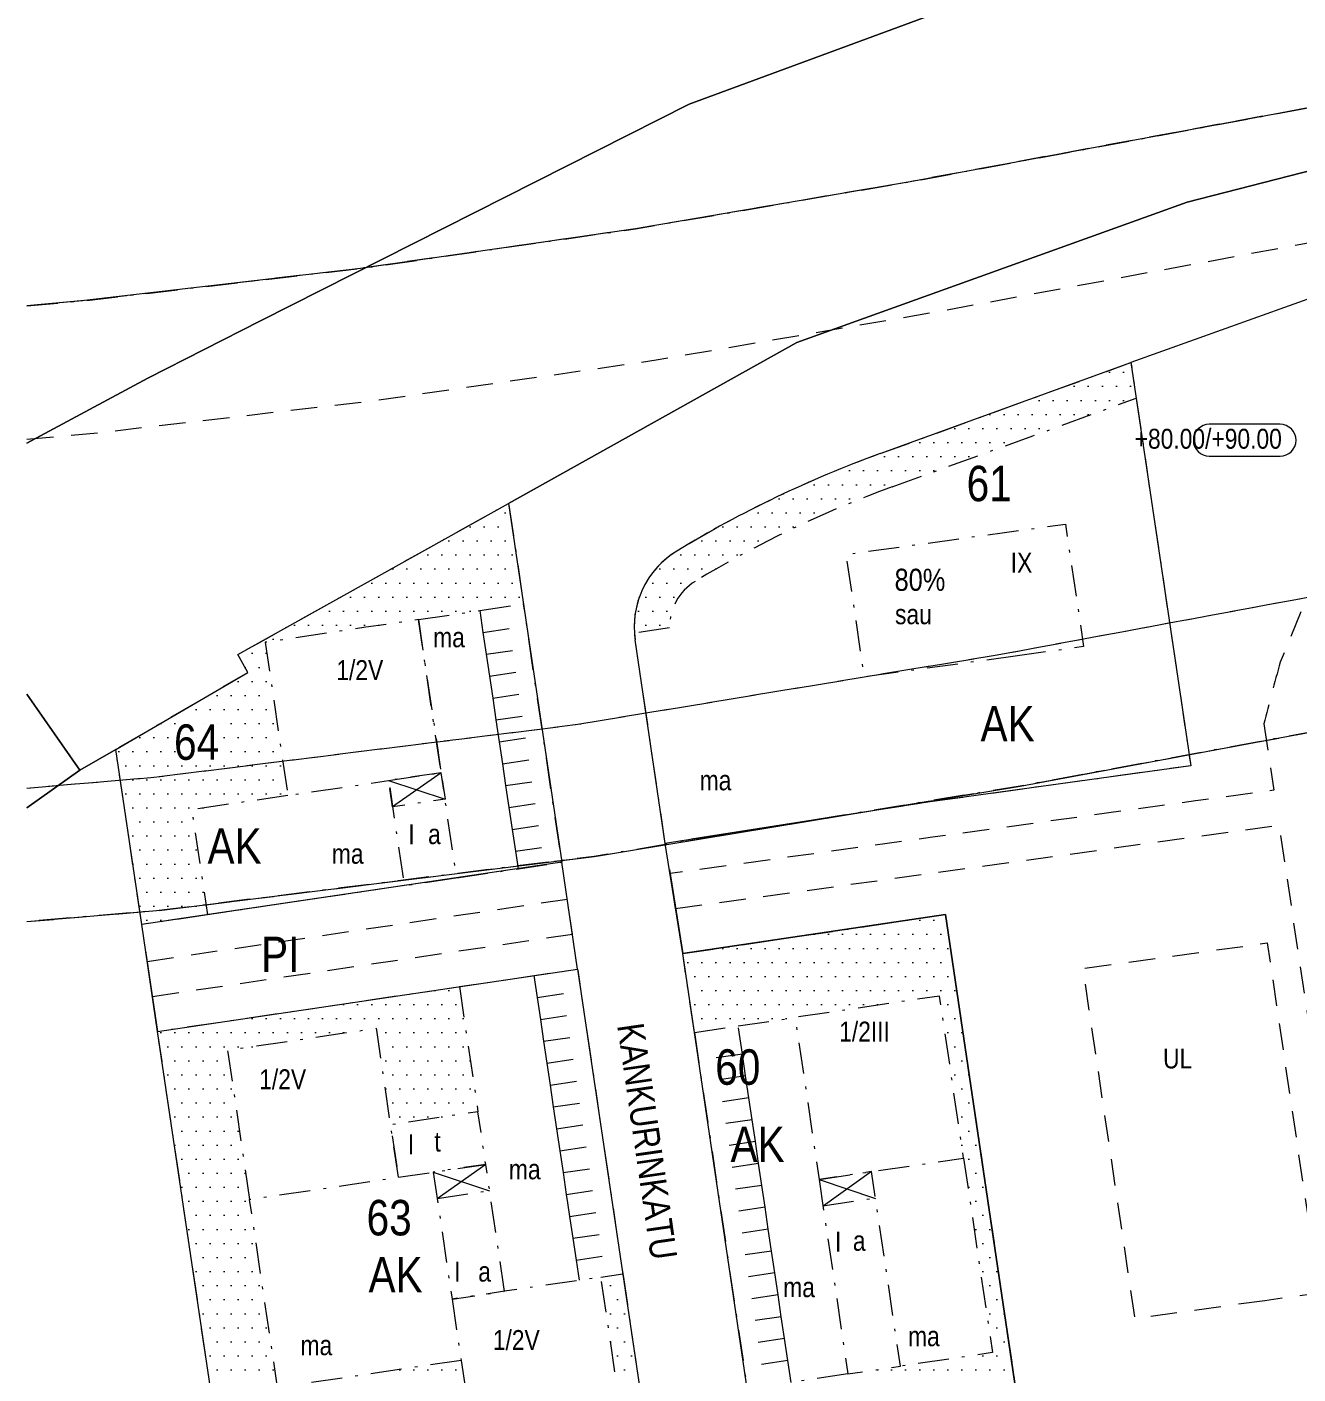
# Model space of a CAD drawing. Header units: metres. Extents: x 24485995 to 24488038, y 6819999 to 6822001.
# Drawn here: x 24486000 to 24486143.6, y 6821320.3 to 6821472.5 of the extents above; entities that cross this region are included whole.
import ezdxf

# ---------------------------------------------------------------- set-up
doc = ezdxf.new("R2010")
doc.units = ezdxf.units.M
for name, pattern in [('k10020', [0]), ('k10040', [10.3, 3.5, -1.5, 0.3, -1.5, 3.5]), ('k10050', [8, 3, -2, 3]), ('k10li0', [0]), ('k10rt0', [0]), ('k10vi1', [0])]:
    doc.linetypes.add(name, pattern=pattern)
for name, color, linetype, lineweight in [('AK_AsemakaavaTeksti_Kadun_puistonnimi', 7, 'Continuous', 0), ('AK_AsemakaavaTeksti_Korttelinumero', 7, 'Continuous', 0), ('AK_AsemakaavaViiva_Kaupunginosan_raja', 7, 'Continuous', 0), ('AK_Kaavamerkinta_Kayttotarkoitusalue', 7, 'Continuous', 0), ('AK_KayttotarkoitusSymboliViiva_Liikennealueen_kuvio', 12, 'Continuous', 0), ('AK_KayttotarkoitusSymboliViiva_Rautatiealueen_kuvio', 14, 'Continuous', 0), ('AK_KayttotarkoitusSymboliViiva_Virkistysalueen_kuvio_murtoviiva', 7, 'Continuous', 0), ('AK_KayttotarkoitusViiva', 7, 'Continuous', 0), ('AK_MaanalainenkSymboli', 132, 'Continuous', 0), ('AK_MaanalainenkTeksti_Korkeusmerkinta', 132, 'Continuous', 0), ('AK_MaanalainenkViiva_Alueenosan_raja', 132, 'Continuous', 0), ('AK_MaanalainenkViiva_Liikennealueen_kuvio', 132, 'Continuous', 0), ('AK_MaanalainenkViiva_Ohj_Alueenosan_raja', 132, 'Continuous', 0), ('AK_MuuAsemakaavaTeksti_Alueenosan_kayttotarkoitus', 7, 'Continuous', 0), ('AK_MuuAsemakaavaViiva_alueenosan_raja', 7, 'Continuous', 0), ('AK_MuuAsemakaavaViiva_Ohj_alueenosan_raja', 7, 'Continuous', 0), ('AK_Poistettava_merkintä', 7, 'Continuous', 0), ('AK_RakennusalaTeksti_Kerrosala_tai_luku', 7, 'Continuous', 0), ('AK_RakennusalaTeksti_Rakennusoikeus', 7, 'Continuous', 0), ('AK_RakentaminenTeksti_Korkeusmerkinta_ja_soikio', 7, 'Continuous', 0), ('AK_RakentaminenViiva_Kulkuaukko', 7, 'Continuous', 0), ('AK_YmparistoAlue_Istutettava_alue', 7, 'Continuous', 0)]:
    doc.layers.add(name, color=color, linetype=linetype, lineweight=lineweight)
doc.styles.add('ArialNarrow', font='ARIALN.TTF')

# ---------------------------------------------------------------- blocks, each defined once
blk = doc.blocks.new('AKP43')
at = {"layer": 'AK_RakentaminenTeksti_Korkeusmerkinta_ja_soikio', "color": 7, "linetype": 'Continuous', "lineweight": 13}
for p, q in [((4, 1.8), (-4, 1.8)), ((-4, -1.8), (4, -1.8))]:
    blk.add_line(p, q, dxfattribs=at)
for centre, start, end in [((-4, 0), 90, 270), ((4, 0), 270, 90)]:
    blk.add_arc(centre, 1.8, start, end, dxfattribs=at)

msp = doc.modelspace()

# ---------------------------------------------------------------- hatches: boundary and pattern name
at = {"layer": 'AK_YmparistoAlue_Istutettava_alue', "linetype": 'Continuous', "lineweight": 0}
h = msp.add_hatch(dxfattribs=at)
h.set_pattern_fill('DOTS', style=0)
h.paths.add_polyline_path([(24486071.78, 6821412.08), (24486071.53, 6821411.84), (24486071.29, 6821411.59), (24486071.06, 6821411.34), (24486070.84, 6821411.07), (24486070.63, 6821410.8), (24486070.43, 6821410.53), (24486070.23, 6821410.24), (24486070.05, 6821409.95), (24486069.88, 6821409.66), (24486069.72, 6821409.35), (24486069.56, 6821409.05), (24486069.42, 6821408.73), (24486069.29, 6821408.41), (24486069.17, 6821408.09), (24486069.06, 6821407.77), (24486068.97, 6821407.44), (24486068.88, 6821407.1), (24486068.8, 6821406.77), (24486068.75, 6821406.43), (24486068.69, 6821406.09), (24486068.65, 6821405.75), (24486068.62, 6821405.41), (24486068.61, 6821405.07), (24486068.61, 6821404.72), (24486068.61, 6821404.38), (24486068.63, 6821404.04), (24486072.61, 6821404.66), (24486072.61, 6821404.87), (24486072.61, 6821405.08), (24486072.62, 6821405.29), (24486072.65, 6821405.49), (24486072.67, 6821405.7), (24486072.71, 6821405.91), (24486072.75, 6821406.11), (24486072.8, 6821406.31), (24486072.86, 6821406.51), (24486072.93, 6821406.71), (24486072.99, 6821406.91), (24486073.08, 6821407.1), (24486073.16, 6821407.29), (24486073.25, 6821407.48), (24486073.35, 6821407.67), (24486073.45, 6821407.85), (24486073.56, 6821408.03), (24486073.68, 6821408.2), (24486073.8, 6821408.37), (24486073.93, 6821408.53), (24486074.07, 6821408.69), (24486074.2, 6821408.85), (24486074.35, 6821409), (24486074.5, 6821409.15), (24486074.65, 6821409.29), (24486074.81, 6821409.42), (24486074.97, 6821409.55), (24486075.15, 6821409.67), (24486075.31, 6821409.79), (24486075.49, 6821409.9), (24486079.05, 6821411.98), (24486082.68, 6821413.94), (24486086.37, 6821415.79), (24486090.11, 6821417.51), (24486093.91, 6821419.11), (24486097.76, 6821420.58), (24486113.63, 6821426.35), (24486125.32, 6821430.6), (24486124.72, 6821434.64), (24486096.4, 6821424.34), (24486092.42, 6821422.82), (24486088.5, 6821421.17), (24486084.63, 6821419.4), (24486080.83, 6821417.5), (24486077.09, 6821415.48), (24486073.41, 6821413.32), (24486073.13, 6821413.14), (24486072.85, 6821412.94), (24486072.57, 6821412.74), (24486072.29, 6821412.53), (24486072.04, 6821412.31)], flags=0)
h = msp.add_hatch(dxfattribs=at)
h.set_pattern_fill('DOTS', style=0)
h.paths.add_polyline_path([(24486026.91, 6821403.02), (24486038.29, 6821404.7), (24486044.23, 6821405.58), (24486051.15, 6821406.61), (24486056.1, 6821407.34), (24486054.41, 6821418.72), (24486026.09, 6821402.89), (24486023.84, 6821401.64), (24486024.97, 6821399.61), (24486010.04, 6821390.92), (24486011.21, 6821383), (24486012.97, 6821371.14), (24486020.4, 6821372.24), (24486018.63, 6821384.1), (24486029.48, 6821385.71)], flags=0)
h = msp.add_hatch(dxfattribs=at)
h.set_pattern_fill('DOTS', style=0)
h.paths.add_polyline_path([(24486075.4, 6821358.95), (24486080.34, 6821359.68), (24486086.78, 6821360.63), (24486103.1, 6821363.05), (24486105.81, 6821344.75), (24486109.07, 6821322.77), (24486098.68, 6821321.23), (24486092.74, 6821320.35), (24486086.32, 6821319.4), (24486081.38, 6821318.67), (24486082.84, 6821308.78), (24486112.52, 6821313.18), (24486103.76, 6821372.24), (24486074.08, 6821367.85)], flags=0)
h = msp.add_hatch(dxfattribs=at)
h.set_pattern_fill('DOTS', style=0)
h.paths.add_polyline_path([(24486028.32, 6821318.81), (24486025.16, 6821340.08), (24486022.7, 6821356.69), (24486022.66, 6821356.89), (24486039.48, 6821359.38), (24486039.51, 6821359.19), (24486041.09, 6821348.51), (24486050.95, 6821349.97), (24486048.86, 6821364.11), (24486039, 6821362.65), (24486022.19, 6821360.15), (24486014.76, 6821359.05), (24486023.52, 6821299.99), (24486030.94, 6821301.09), (24486047.76, 6821303.58), (24486051.68, 6821304.16), (24486057.62, 6821305.04), (24486066.02, 6821306.28), (24486070.97, 6821307.02), (24486069.87, 6821314.43), (24486069.85, 6821314.55), (24486067.38, 6821331.25), (24486067.31, 6821331.66), (24486064.84, 6821331.3), (24486064.9, 6821330.88), (24486067.38, 6821314.19), (24486056.5, 6821312.58), (24486050.56, 6821311.7), (24486049.05, 6821321.88), (24486045.13, 6821321.3)], flags=0)

# ---------------------------------------------------------------- linework, layer by layer
at = {"layer": 'AK_AsemakaavaViiva_Kaupunginosan_raja', "linetype": 'k10020', "lineweight": 9, "flags": 128}
for points in [[(24486131.08, 6821452.76), (24486158.37, 6821459.76)], [(24486086.96, 6821436.88), (24486131.08, 6821452.76)], [(24486054.41, 6821418.71), (24486086.96, 6821436.88)], [(24486010.04, 6821390.92), (24486024.96, 6821399.62), (24486023.84, 6821401.64), (24486054.41, 6821418.71)], [(24486005.99, 6821388.56), (24486010.04, 6821390.92)], [(24486005.99, 6821388.56), (24486000, 6821384.31)]]:
    msp.add_lwpolyline(points, dxfattribs=at)
at = {"layer": 'AK_KayttotarkoitusSymboliViiva_Liikennealueen_kuvio', "linetype": 'k10li0', "lineweight": 9, "flags": 128}
msp.add_lwpolyline([(24486000, 6821425.5), (24486013.64, 6821432.86), (24486026.39, 6821439.34), (24486074.8, 6821463.81), (24486103.42, 6821474.35), (24486128.43, 6821478.08), (24486159.76, 6821481.54), (24486293.95, 6821504), (24486396.09, 6821520.99), (24486417.06, 6821526.92), (24486466.3, 6821543.03), (24486502.1, 6821560.78), (24486532.29, 6821578.99), (24486551.96, 6821590.85), (24486571.95, 6821608.72), (24486590.31, 6821626.51), (24486678.93, 6821714.91), (24486684.25, 6821720.11), (24486713.72, 6821745.61), (24486745.65, 6821767.96), (24486779.7, 6821786.92), (24486821.8, 6821807.61), (24486825.39, 6821809.37), (24486857.27, 6821830.05), (24486858.13, 6821835.47), (24486858.85, 6821840.03), (24486883.27, 6821853.63), (24486891.37, 6821858.14), (24486898.91, 6821862.34), (24486947.55, 6821888.24), (24486973.61, 6821901.12)], dxfattribs=at)
at = {"layer": 'AK_KayttotarkoitusSymboliViiva_Rautatiealueen_kuvio', "linetype": 'k10rt0', "lineweight": 9, "flags": 128}
for points in [[(24486973.7, 6821845.74), (24486938.55, 6821836.78), (24486920.72, 6821834.18), (24486912.18, 6821832.97), (24486900.85, 6821828.2), (24486884.76, 6821825.02), (24486869.56, 6821822.01), (24486849.09, 6821817.34), (24486825.39, 6821809.37), (24486821.8, 6821807.61), (24486779.7, 6821786.92), (24486745.65, 6821767.96), (24486713.72, 6821745.61), (24486684.25, 6821720.11), (24486678.93, 6821714.91), (24486590.31, 6821626.51), (24486571.95, 6821608.72), (24486551.96, 6821590.85), (24486532.29, 6821578.99), (24486502.1, 6821560.78), (24486466.3, 6821543.03), (24486417.06, 6821526.92), (24486396.09, 6821520.99), (24486293.95, 6821504), (24486159.76, 6821481.54), (24486128.43, 6821478.08), (24486103.42, 6821474.35), (24486074.8, 6821463.81), (24486026.39, 6821439.34), (24486013.64, 6821432.86), (24486000, 6821425.5)], [(24486005.99, 6821388.56), (24486010.04, 6821390.92), (24486024.96, 6821399.62), (24486023.84, 6821401.64), (24486054.41, 6821418.71), (24486086.96, 6821436.88), (24486131.08, 6821452.76), (24486158.37, 6821459.76), (24486200.61, 6821468.84), (24486278.07, 6821477.12), (24486359.02, 6821493.4), (24486401.29, 6821501.9), (24486425.53, 6821508.19), (24486468.82, 6821521.22), (24486475.52, 6821523.24), (24486515.4, 6821541.25), (24486514.25, 6821545.71), (24486520.1, 6821549.51), (24486546.33, 6821566.38), (24486550.86, 6821569.3), (24486566.1, 6821579.11), (24486567.98, 6821580.74), (24486585.54, 6821595.99), (24486602.26, 6821610.52), (24486654.72, 6821664.05), (24486688.28, 6821696.48), (24486716.53, 6821720.86), (24486757.01, 6821751.97), (24486766.05, 6821756.98), (24486821.8, 6821783.23), (24486839.63, 6821791.63), (24486894.17, 6821804.32), (24486913.05, 6821808.71), (24486973.74, 6821820.32)], [(24486000, 6821384.31), (24486005.99, 6821388.56), (24486000, 6821397.14)], [(24486000, 6821397.14), (24486005.99, 6821388.56)]]:
    msp.add_lwpolyline(points, dxfattribs=at)
at = {"layer": 'AK_KayttotarkoitusSymboliViiva_Virkistysalueen_kuvio_murtoviiva', "linetype": 'k10vi1', "lineweight": 9, "flags": 128}
for points in [[(24486072.59, 6821377.33), (24486074.08, 6821367.85), (24486103.76, 6821372.25), (24486112.51, 6821313.17), (24486082.84, 6821308.77), (24486084.6, 6821296.94), (24486143.94, 6821305.76), (24486152.42, 6821248.77), (24486182.08, 6821253.01), (24486173.59, 6821309.76), (24486217.98, 6821316.4), (24486216.17, 6821328.2), (24486171.78, 6821321.56), (24486162.97, 6821380.39), (24486207.36, 6821387.03), (24486205.59, 6821398.84), (24486161.21, 6821392.2), (24486153.32, 6821444.88), (24486124.72, 6821434.63), (24486131.48, 6821389.06), (24486101.76, 6821384.95), (24486075.09, 6821380.76)], [(24486013.41, 6821368.16), (24486014.76, 6821359.06), (24486062.21, 6821366.09), (24486060.42, 6821378.16), (24486015.94, 6821371.57)]]:
    msp.add_lwpolyline(points, dxfattribs=at)
at = {"layer": 'AK_KayttotarkoitusViiva', "linetype": 'Continuous', "lineweight": 20, "flags": 128}
for points in [[(24486000, 6821425.5), (24486013.64, 6821432.86), (24486026.39, 6821439.34), (24486074.8, 6821463.81), (24486103.42, 6821474.35), (24486128.43, 6821478.08), (24486159.76, 6821481.54), (24486293.95, 6821504), (24486396.09, 6821520.99), (24486417.06, 6821526.92), (24486466.3, 6821543.03), (24486502.1, 6821560.78), (24486532.29, 6821578.99), (24486551.96, 6821590.85), (24486571.95, 6821608.72), (24486590.31, 6821626.51), (24486678.93, 6821714.91)], [(24486468.82, 6821521.22), (24486425.53, 6821508.19), (24486401.29, 6821501.9), (24486359.02, 6821493.4), (24486278.07, 6821477.12), (24486200.61, 6821468.84), (24486158.37, 6821459.76), (24486131.08, 6821452.76), (24486086.96, 6821436.88), (24486054.41, 6821418.71)], [(24486153.32, 6821444.88), (24486124.72, 6821434.63)], [(24486124.72, 6821434.63), (24486131.48, 6821389.06), (24486101.76, 6821384.95), (24486072.12, 6821380.29)], [(24486096.4, 6821424.34), (24486124.72, 6821434.63)], [(24486010.04, 6821390.92), (24486024.96, 6821399.62), (24486023.84, 6821401.64), (24486054.41, 6821418.71)], [(24486054.41, 6821418.71), (24486060.42, 6821378.16)], [(24486072.12, 6821380.29), (24486068.71, 6821403.31)], [(24486005.99, 6821388.56), (24486000, 6821397.14)], [(24486010.04, 6821390.92), (24486005.99, 6821388.56)], [(24486012.97, 6821371.13), (24486010.04, 6821390.92)], [(24486000, 6821384.31), (24486005.99, 6821388.56)], [(24486074.08, 6821367.85), (24486072.12, 6821380.29)], [(24486060.42, 6821378.16), (24486012.97, 6821371.13)], [(24486062.21, 6821366.09), (24486060.42, 6821378.16)], [(24486014.76, 6821359.06), (24486012.97, 6821371.13)], [(24486082.84, 6821308.77), (24486112.51, 6821313.17), (24486103.76, 6821372.25), (24486074.08, 6821367.85)], [(24486082.84, 6821308.77), (24486074.08, 6821367.85)], [(24486014.76, 6821359.06), (24486062.21, 6821366.09)], [(24486062.21, 6821366.09), (24486070.97, 6821307.01)], [(24486023.52, 6821299.98), (24486014.76, 6821359.06)]]:
    msp.add_lwpolyline(points, dxfattribs=at)
at = {"layer": 'AK_KayttotarkoitusViiva', "linetype": 'Continuous', "lineweight": 20}
for centre, radius, start, end in [((24486140.79, 6821302.21), 129.95, 109.9781, 121.2297), ((24486078.6, 6821404.77), 10, 121.2324, 188.4269)]:
    msp.add_arc(centre, radius, start, end, dxfattribs=at)
at = {"layer": 'AK_MaanalainenkViiva_Alueenosan_raja', "linetype": 'k10040', "lineweight": 5, "flags": 128}
for points in [[(24487904.87, 6822000), (24487912.66, 6821965.55), (24487865.91, 6821959.02), (24487839.01, 6821960.38), (24487795.63, 6821934.66), (24487733.23, 6821897.55), (24487490.51, 6821748.59), (24487460.38, 6821729.37), (24487429.64, 6821710.44), (24487387.98, 6821686.57), (24487345.7, 6821664.47), (24487302.61, 6821644.03), (24487279.84, 6821634.25), (24487264.67, 6821627.98), (24487270.52, 6821613.25), (24487232.97, 6821598.36), (24487181.75, 6821580.35), (24487129.78, 6821564.57), (24487077.19, 6821551.06), (24487055.55, 6821546.21), (24487022.13, 6821539.73), (24487007.31, 6821528.53), (24486995.34, 6821519.49), (24486983.34, 6821510.49), (24486970.66, 6821502.47), (24486957.2, 6821495.86), (24486943.1, 6821490.75), (24486928.63, 6821486.77), (24486923.49, 6821486), (24486908.85, 6821483.8), (24486903.42, 6821482.99), (24486900.75, 6821482.59), (24486891.59, 6821484.39), (24486877.62, 6821489.86), (24486864.68, 6821497.44), (24486853.08, 6821506.95), (24486732.66, 6821483.59), (24486723.17, 6821482.65), (24486713.64, 6821482.36), (24486704.11, 6821482.74), (24486694.63, 6821483.78), (24486685.24, 6821485.47), (24486671.58, 6821487.44), (24486657.81, 6821486.43), (24486560.8, 6821470.08), (24486112.2, 6821386.78), (24486064.09, 6821378.83), (24486015.55, 6821372.78), (24486000, 6821371.46)], [(24486000, 6821441.04), (24486006.51, 6821441.62), (24486037.68, 6821445.26), (24486068.74, 6821449.73), (24486099.77, 6821455.06), (24486440.31, 6821518.29), (24486475.16, 6821526.46), (24486665.2, 6821561.75), (24486731, 6821589.69), (24486824.72, 6821608.39), (24486847.29, 6821612.89), (24486930.27, 6821629.45), (24486952.76, 6821633.94)]]:
    msp.add_lwpolyline(points, dxfattribs=at)
at = {"layer": 'AK_MaanalainenkViiva_Liikennealueen_kuvio', "linetype": 'k10li0', "lineweight": 5, "flags": 128}
for points in [[(24486000, 6821371.46), (24486015.55, 6821372.78), (24486064.09, 6821378.83), (24486112.2, 6821386.78), (24486560.8, 6821470.08), (24486657.81, 6821486.43), (24486671.58, 6821487.44), (24486685.24, 6821485.47), (24486694.63, 6821483.78), (24486704.11, 6821482.74), (24486713.64, 6821482.36), (24486723.17, 6821482.65), (24486732.66, 6821483.59), (24486853.08, 6821506.95), (24486864.68, 6821497.44), (24486877.62, 6821489.86), (24486891.59, 6821484.39), (24486900.75, 6821482.59), (24486903.42, 6821482.99), (24486908.85, 6821483.8), (24486923.49, 6821486), (24486928.63, 6821486.77), (24486943.1, 6821490.75), (24486957.2, 6821495.86), (24486970.66, 6821502.47), (24486983.34, 6821510.49), (24486995.34, 6821519.49), (24487007.31, 6821528.53), (24487022.13, 6821539.73), (24487055.55, 6821546.21), (24487077.19, 6821551.06), (24487129.78, 6821564.57), (24487181.75, 6821580.35), (24487232.97, 6821598.36), (24487270.52, 6821613.25), (24487264.67, 6821627.98), (24487279.84, 6821634.25), (24487302.61, 6821644.03), (24487345.7, 6821664.47), (24487387.98, 6821686.57), (24487429.64, 6821710.44), (24487460.38, 6821729.37), (24487490.51, 6821748.59), (24487733.23, 6821897.55), (24487795.63, 6821934.66), (24487839.01, 6821960.38), (24487865.91, 6821959.02), (24487912.66, 6821965.55), (24487904.87, 6822000)], [(24486952.76, 6821633.94), (24486930.27, 6821629.45), (24486847.29, 6821612.89), (24486824.72, 6821608.39), (24486731, 6821589.69), (24486665.2, 6821561.75), (24486475.16, 6821526.46), (24486440.31, 6821518.29), (24486099.77, 6821455.06), (24486068.74, 6821449.73), (24486037.68, 6821445.26), (24486006.51, 6821441.62), (24486000, 6821441.04)]]:
    msp.add_lwpolyline(points, dxfattribs=at)
at = {"layer": 'AK_MaanalainenkViiva_Ohj_Alueenosan_raja', "linetype": 'k10050', "lineweight": 5, "flags": 128}
for points in [[(24486000, 6821425.97), (24486008.05, 6821426.7), (24486039.62, 6821430.38), (24486071.08, 6821434.92), (24486102.41, 6821440.3), (24486443.39, 6821503.6), (24486478.24, 6821511.77), (24486674.94, 6821548.3), (24486691.18, 6821553.21), (24486705.96, 6821561.55), (24486712.48, 6821565.79), (24486719.36, 6821569.4), (24486726.55, 6821572.35), (24486733.94, 6821574.98), (24486968.95, 6821621.87), (24486982.25, 6821622.73), (24486995.56, 6821621.94), (24487008.67, 6821619.54), (24487026, 6821617.27), (24487043.38, 6821619), (24487079.62, 6821627.51), (24487115.58, 6821637.16), (24487158.18, 6821646.89), (24487215.02, 6821667.03), (24487270.76, 6821690.06), (24487325.24, 6821715.89), (24487378.34, 6821744.48), (24487399.52, 6821756.86), (24487420.53, 6821769.52), (24487441.77, 6821782.52), (24487577.8, 6821865.99), (24487628.49, 6821898.27), (24487766.31, 6821982.85), (24487783.59, 6821993.41), (24487794.58, 6822000)], [(24487904.87, 6822000), (24487909.36, 6821980.14), (24487865.26, 6821974.07), (24487835.25, 6821975.59), (24487787.97, 6821947.56), (24487725.47, 6821910.38), (24487482.55, 6821761.31), (24487452.41, 6821742.08), (24487421.97, 6821723.34), (24487380.77, 6821699.73), (24487339.01, 6821677.9), (24487296.43, 6821657.7), (24487274.02, 6821648.07), (24487241.89, 6821634.81), (24487209.39, 6821622.46), (24487176.55, 6821611.05), (24487143.41, 6821600.58), (24487112.33, 6821592.06), (24487081.26, 6821583.54), (24487052.48, 6821576.81), (24487018.02, 6821570.34), (24486849.52, 6821538.95), (24486695.51, 6821510.35), (24486558.06, 6821484.83), (24486109.6, 6821401.56), (24486061.93, 6821393.68), (24486013.99, 6821387.7), (24486000, 6821386.51)], [(24486903.42, 6821482.99), (24486908.85, 6821483.8), (24486923.49, 6821486), (24486928.63, 6821486.77), (24486943.1, 6821490.75), (24486957.2, 6821495.86), (24486970.66, 6821502.47), (24486983.34, 6821510.49), (24486995.34, 6821519.49), (24487007.31, 6821528.53), (24487022.13, 6821539.73), (24487055.55, 6821546.21), (24487077.19, 6821551.06), (24487129.78, 6821564.57), (24487181.75, 6821580.35), (24487232.97, 6821598.36), (24487270.52, 6821613.25), (24487264.67, 6821627.98), (24487279.84, 6821634.25), (24487302.61, 6821644.03), (24487345.7, 6821664.47), (24487387.98, 6821686.57), (24487429.64, 6821710.44), (24487460.38, 6821729.37), (24487490.51, 6821748.59), (24487733.23, 6821897.55), (24487795.63, 6821934.66), (24487839.01, 6821960.38), (24487865.91, 6821959.02), (24487912.66, 6821965.55), (24487909.36, 6821980.14), (24487865.26, 6821974.07), (24487835.25, 6821975.59), (24487787.97, 6821947.56), (24487725.47, 6821910.38), (24487482.55, 6821761.31), (24487452.41, 6821742.08), (24487421.97, 6821723.34), (24487380.77, 6821699.73), (24487339.01, 6821677.9), (24487296.43, 6821657.7), (24487274.02, 6821648.07), (24487241.89, 6821634.81), (24487209.39, 6821622.46), (24487176.55, 6821611.05), (24487143.41, 6821600.58), (24487112.33, 6821592.06), (24487081.26, 6821583.54), (24487052.48, 6821576.81), (24487018.02, 6821570.34), (24486849.52, 6821538.95), (24486695.51, 6821510.35), (24486558.06, 6821484.83), (24486109.6, 6821401.56), (24486061.93, 6821393.68), (24486013.99, 6821387.7), (24486000, 6821386.51)], [(24486847.29, 6821612.89), (24486824.72, 6821608.39), (24486731, 6821589.69), (24486665.2, 6821561.75), (24486475.16, 6821526.46), (24486440.31, 6821518.29), (24486099.77, 6821455.06), (24486068.74, 6821449.73), (24486037.68, 6821445.26), (24486006.51, 6821441.62), (24486000, 6821441.04)], [(24486000, 6821425.97), (24486008.05, 6821426.7), (24486039.62, 6821430.38), (24486071.08, 6821434.92), (24486102.41, 6821440.3), (24486443.39, 6821503.6), (24486478.24, 6821511.77), (24486674.94, 6821548.3), (24486691.18, 6821553.21), (24486705.96, 6821561.55), (24486712.48, 6821565.79)], [(24486000, 6821371.46), (24486015.55, 6821372.78), (24486064.09, 6821378.83), (24486112.2, 6821386.78), (24486560.8, 6821470.08), (24486657.81, 6821486.43), (24486671.58, 6821487.44), (24486685.24, 6821485.47), (24486694.63, 6821483.78), (24486704.11, 6821482.74), (24486713.64, 6821482.36), (24486723.17, 6821482.65), (24486732.66, 6821483.59), (24486853.08, 6821506.95), (24486864.68, 6821497.44), (24486877.62, 6821489.86), (24486891.59, 6821484.39), (24486900.75, 6821482.59), (24486903.42, 6821482.99)]]:
    msp.add_lwpolyline(points, dxfattribs=at)
at = {"layer": 'AK_MuuAsemakaavaViiva_alueenosan_raja', "linetype": 'k10040', "lineweight": 5, "flags": 128}
for points in [[(24486096.4, 6821424.34), (24486124.72, 6821434.63), (24486125.32, 6821430.6)], [(24486125.32, 6821430.6), (24486131.48, 6821389.06), (24486121.57, 6821387.69), (24486101.76, 6821384.95), (24486072.12, 6821380.29), (24486068.71, 6821403.31)], [(24486097.76, 6821420.58), (24486113.63, 6821426.34), (24486125.32, 6821430.6)], [(24486012.97, 6821371.13), (24486011.21, 6821383), (24486010.04, 6821390.92), (24486024.96, 6821399.62), (24486023.84, 6821401.64), (24486026.08, 6821402.9), (24486054.41, 6821418.71), (24486056.1, 6821407.35)], [(24486111.9, 6821401.49), (24486094.61, 6821399.1), (24486092.55, 6821412.95), (24486110.18, 6821415.39), (24486117.32, 6821416.38), (24486119.37, 6821402.53), (24486111.9, 6821401.49)], [(24486044.23, 6821405.59), (24486051.15, 6821406.61)], [(24486048.55, 6821376.41), (24486060.42, 6821378.16), (24486056.1, 6821407.35)], [(24486051.15, 6821406.61), (24486056.1, 6821407.35)], [(24486040.86, 6821387.4), (24486046.79, 6821388.28), (24486044.23, 6821405.59), (24486038.29, 6821404.71), (24486026.92, 6821403.02), (24486029.48, 6821385.71), (24486040.86, 6821387.4)], [(24486044.23, 6821405.59), (24486046.79, 6821388.28)], [(24486072.6, 6821404.66), (24486068.63, 6821404.04)], [(24486040.86, 6821387.4), (24486046.79, 6821388.28), (24486047.23, 6821385.31), (24486041.3, 6821384.43), (24486040.86, 6821387.4)], [(24486046.79, 6821388.28), (24486040.86, 6821387.4), (24486042.62, 6821375.53), (24486048.55, 6821376.41), (24486046.79, 6821388.28)], [(24486029.48, 6821385.71), (24486018.63, 6821384.1), (24486020.39, 6821372.23)], [(24486042.62, 6821375.53), (24486020.39, 6821372.23)], [(24486020.39, 6821372.23), (24486012.97, 6821371.13)], [(24486074.08, 6821367.85), (24486103.76, 6821372.25)], [(24486103.76, 6821372.25), (24486112.51, 6821313.17)], [(24486075.4, 6821358.95), (24486074.08, 6821367.85)], [(24486048.86, 6821364.11), (24486062.21, 6821366.09), (24486067.38, 6821331.25)], [(24486067.31, 6821331.67), (24486067.38, 6821331.25), (24486069.85, 6821314.55), (24486069.87, 6821314.43), (24486070.97, 6821307.01), (24486066.02, 6821306.28), (24486057.62, 6821305.03), (24486051.68, 6821304.15), (24486047.76, 6821303.57), (24486030.94, 6821301.08), (24486023.52, 6821299.98), (24486014.76, 6821359.06), (24486022.18, 6821360.16), (24486039, 6821362.65), (24486048.86, 6821364.11)], [(24486048.86, 6821364.11), (24486050.95, 6821349.97)], [(24486089.49, 6821342.33), (24486095.42, 6821343.21), (24486105.81, 6821344.75), (24486103.1, 6821363.05), (24486086.78, 6821360.63), (24486089.49, 6821342.33)], [(24486080.35, 6821359.68), (24486086.78, 6821360.63)], [(24486041.97, 6821342.57), (24486041.09, 6821348.5), (24486039.51, 6821359.19), (24486039.48, 6821359.38), (24486022.67, 6821356.89), (24486022.7, 6821356.69), (24486025.16, 6821340.08), (24486041.97, 6821342.57)], [(24486075.4, 6821358.95), (24486080.35, 6821359.68)], [(24486075.4, 6821358.95), (24486081.37, 6821318.66)], [(24486041.97, 6821342.57), (24486045.9, 6821343.15), (24486051.83, 6821344.03), (24486050.95, 6821349.97), (24486041.09, 6821348.5), (24486041.97, 6821342.57)], [(24486045.9, 6821343.15), (24486047.95, 6821329.3), (24486048.03, 6821328.81), (24486053.96, 6821329.69), (24486053.89, 6821330.18), (24486051.83, 6821344.03), (24486045.9, 6821343.15)], [(24486105.81, 6821344.75), (24486109.07, 6821322.77), (24486098.68, 6821321.23)], [(24486089.49, 6821342.33), (24486092.75, 6821320.35), (24486098.68, 6821321.23), (24486095.42, 6821343.21), (24486089.49, 6821342.33)], [(24486046.34, 6821340.18), (24486052.27, 6821341.06)], [(24486049.05, 6821321.88), (24486045.13, 6821321.3), (24486028.31, 6821318.81), (24486025.16, 6821340.08)], [(24486089.93, 6821339.36), (24486095.86, 6821340.24)], [(24486064.84, 6821331.3), (24486067.31, 6821331.67)], [(24486048.03, 6821328.81), (24486049.05, 6821321.88), (24486050.56, 6821311.69), (24486056.5, 6821312.57), (24486067.38, 6821314.19), (24486064.9, 6821330.88), (24486064.84, 6821331.3), (24486062.37, 6821330.93), (24486053.96, 6821329.69), (24486048.03, 6821328.81)], [(24486092.75, 6821320.35), (24486086.32, 6821319.4)]]:
    msp.add_lwpolyline(points, dxfattribs=at)
at = {"layer": 'AK_MuuAsemakaavaViiva_alueenosan_raja', "linetype": 'k10040', "lineweight": 5}
for centre, radius, start, end in [((24486140.79, 6821302.21), 129.95, 109.9781, 121.2297), ((24486140.81, 6821302.17), 125.99, 109.9795, 121.2275), ((24486078.6, 6821404.77), 10, 121.2317, 184.2129), ((24486078.6, 6821404.77), 6, 121.215, 181.0664)]:
    msp.add_arc(centre, radius, start, end, dxfattribs=at)
at = {"layer": 'AK_MuuAsemakaavaViiva_Ohj_alueenosan_raja', "linetype": 'k10050', "lineweight": 5, "flags": 128}
for points in [[(24486149.58, 6821420.35), (24486141.59, 6821400.77)], [(24486051.15, 6821406.61), (24486051.52, 6821404.14)], [(24486051.52, 6821404.14), (24486056.46, 6821404.87)], [(24486051.52, 6821404.14), (24486051.88, 6821401.67)], [(24486051.88, 6821401.67), (24486056.83, 6821402.4)], [(24486051.88, 6821401.67), (24486052.25, 6821399.19)], [(24486052.25, 6821399.19), (24486057.2, 6821399.93)], [(24486052.25, 6821399.19), (24486052.62, 6821396.72)], [(24486052.62, 6821396.72), (24486057.56, 6821397.45)], [(24486052.62, 6821396.72), (24486052.98, 6821394.25)], [(24486052.98, 6821394.25), (24486057.93, 6821394.98)], [(24486052.98, 6821394.25), (24486053.35, 6821391.78)], [(24486053.35, 6821391.78), (24486058.3, 6821392.51)], [(24486139.73, 6821393.79), (24486140.85, 6821386.31), (24486132.03, 6821385.09), (24486102.31, 6821380.99), (24486072.66, 6821376.89)], [(24486053.35, 6821391.78), (24486053.72, 6821389.3)], [(24486053.72, 6821389.3), (24486058.66, 6821390.04)], [(24486053.72, 6821389.3), (24486054.08, 6821386.83)], [(24486054.08, 6821386.83), (24486059.03, 6821387.56)], [(24486054.08, 6821386.83), (24486054.45, 6821384.36)], [(24486054.45, 6821384.36), (24486059.4, 6821385.09)], [(24486054.45, 6821384.36), (24486054.82, 6821381.88)], [(24486054.82, 6821381.88), (24486059.76, 6821382.62)], [(24486054.82, 6821381.88), (24486055.18, 6821379.41)], [(24486073.28, 6821372.94), (24486102.85, 6821377.02), (24486137.02, 6821381.75), (24486141.45, 6821382.36), (24486151.54, 6821314.91), (24486083.43, 6821304.82)], [(24486055.18, 6821379.41), (24486060.13, 6821380.14)], [(24486055.18, 6821379.41), (24486055.48, 6821377.43)], [(24486073.28, 6821372.94), (24486072.66, 6821376.89)], [(24486013.59, 6821366.97), (24486061.04, 6821374)], [(24486061.63, 6821370.05), (24486061.04, 6821374)], [(24486014.18, 6821363.01), (24486061.63, 6821370.05)], [(24486139.83, 6821328.63), (24486125.18, 6821326.61), (24486119.31, 6821366.18), (24486134.35, 6821368.25), (24486140.12, 6821369.05), (24486145.98, 6821329.48), (24486139.83, 6821328.63)], [(24486014.18, 6821363.01), (24486013.59, 6821366.97)], [(24486057.27, 6821365.36), (24486057.63, 6821362.88)], [(24486057.63, 6821362.88), (24486062.58, 6821363.62)], [(24486057.63, 6821362.88), (24486058, 6821360.41)], [(24486058, 6821360.41), (24486062.94, 6821361.14)], [(24486058, 6821360.41), (24486058.37, 6821357.94)], [(24486080.82, 6821356.49), (24486080.35, 6821359.68)], [(24486058.37, 6821357.94), (24486063.31, 6821358.67)], [(24486058.37, 6821357.94), (24486058.73, 6821355.46)], [(24486058.73, 6821355.46), (24486063.68, 6821356.2)], [(24486080.82, 6821356.49), (24486075.87, 6821355.76)], [(24486081.19, 6821354.02), (24486080.82, 6821356.49)], [(24486058.73, 6821355.46), (24486059.1, 6821352.99)], [(24486059.1, 6821352.99), (24486064.04, 6821353.72)], [(24486059.1, 6821352.99), (24486059.46, 6821350.52)], [(24486081.19, 6821354.02), (24486076.24, 6821353.29)], [(24486081.55, 6821351.55), (24486081.19, 6821354.02)], [(24486081.55, 6821351.55), (24486076.61, 6821350.82)], [(24486081.92, 6821349.07), (24486081.55, 6821351.55)], [(24486059.46, 6821350.52), (24486064.41, 6821351.25)], [(24486059.46, 6821350.52), (24486059.83, 6821348.04)], [(24486059.83, 6821348.04), (24486064.78, 6821348.78)], [(24486081.92, 6821349.07), (24486076.97, 6821348.34)], [(24486082.29, 6821346.6), (24486081.92, 6821349.07)], [(24486059.83, 6821348.04), (24486060.2, 6821345.57)], [(24486060.2, 6821345.57), (24486065.14, 6821346.3)], [(24486060.2, 6821345.57), (24486060.57, 6821343.1)], [(24486082.29, 6821346.6), (24486077.34, 6821345.87)], [(24486082.65, 6821344.13), (24486082.29, 6821346.6)], [(24486060.57, 6821343.1), (24486065.51, 6821343.83)], [(24486082.65, 6821344.13), (24486077.71, 6821343.4)], [(24486083.02, 6821341.66), (24486082.65, 6821344.13)], [(24486060.57, 6821343.1), (24486060.93, 6821340.63)], [(24486060.93, 6821340.63), (24486065.88, 6821341.36)], [(24486060.93, 6821340.63), (24486061.07, 6821339.68), (24486061.3, 6821338.15)], [(24486083.02, 6821341.66), (24486078.07, 6821340.92)], [(24486083.39, 6821339.18), (24486083.02, 6821341.66)], [(24486083.39, 6821339.18), (24486078.44, 6821338.45)], [(24486083.75, 6821336.71), (24486083.39, 6821339.18)], [(24486061.3, 6821338.15), (24486066.24, 6821338.89)], [(24486061.3, 6821338.15), (24486061.67, 6821335.68)], [(24486061.67, 6821335.68), (24486066.61, 6821336.41)], [(24486083.75, 6821336.71), (24486078.81, 6821335.98)], [(24486084.12, 6821334.24), (24486083.75, 6821336.71)], [(24486061.67, 6821335.68), (24486062.03, 6821333.21)], [(24486062.03, 6821333.21), (24486066.98, 6821333.94)], [(24486062.03, 6821333.21), (24486062.37, 6821330.93)], [(24486084.12, 6821334.24), (24486079.17, 6821333.5)], [(24486084.49, 6821331.76), (24486084.12, 6821334.24)], [(24486084.49, 6821331.76), (24486079.54, 6821331.03)], [(24486084.85, 6821329.29), (24486084.49, 6821331.76)], [(24486084.85, 6821329.29), (24486079.91, 6821328.56)], [(24486085.22, 6821326.82), (24486084.85, 6821329.29)], [(24486085.22, 6821326.82), (24486080.27, 6821326.08)], [(24486085.59, 6821324.34), (24486085.22, 6821326.82)], [(24486085.59, 6821324.34), (24486080.64, 6821323.61)], [(24486085.95, 6821321.87), (24486085.59, 6821324.34)], [(24486085.95, 6821321.87), (24486081.01, 6821321.14)], [(24486086.32, 6821319.4), (24486085.95, 6821321.87)]]:
    msp.add_lwpolyline(points, dxfattribs=at)
at = {"layer": 'AK_MuuAsemakaavaViiva_Ohj_alueenosan_raja', "linetype": 'k10050', "lineweight": 5}
msp.add_arc((24486396.14, 6821329.45), 264.36, 164.3469, 165.9136, dxfattribs=at)
at = {"layer": 'AK_Poistettava_merkintä', "linetype": 'k10040', "lineweight": 0}
msp.add_arc((24486077.49, 6821404.65), 8.88, 183.9489, 188.6971, dxfattribs=at)
at = {"layer": 'AK_RakentaminenViiva_Kulkuaukko', "linetype": 'Continuous', "lineweight": 5, "flags": 128}
for points in [[(24486046.79, 6821388.28), (24486041.3, 6821384.41)], [(24486040.86, 6821387.4), (24486047.23, 6821385.31)], [(24486051.83, 6821344.03), (24486046.35, 6821340.13)], [(24486045.9, 6821343.15), (24486052.27, 6821341.06)], [(24486089.49, 6821342.33), (24486095.87, 6821340.19)], [(24486095.42, 6821343.21), (24486089.94, 6821339.32)]]:
    msp.add_lwpolyline(points, dxfattribs=at)

# ---------------------------------------------------------------- block references
at = {"layer": 'AK_MaanalainenkSymboli', "color": 133, "lineweight": 5, "true_color": 0x40e0d0}
msp.add_blockref('AKP43', (24486137.57, 6821425.85), dxfattribs=at)

# ---------------------------------------------------------------- texts
at = {"layer": 'AK_AsemakaavaTeksti_Kadun_puistonnimi', "linetype": 'Continuous', "lineweight": 5, "style": 'ArialNarrow'}
msp.add_text('KANKURINKATU', height=3, rotation=278.2275, dxfattribs=at).set_placement((24486066.67, 6821359.74))
at = {"layer": 'AK_AsemakaavaTeksti_Korttelinumero', "linetype": 'Continuous', "lineweight": 5, "style": 'ArialNarrow'}
for s, p in [('61', (24486106.16, 6821418.96)), ('64', (24486016.62, 6821389.74)), ('60', (24486077.76, 6821353.03)), ('63', (24486038.37, 6821336.01))]:
    msp.add_text(s, height=4, dxfattribs=at).set_placement(p)
at = {"layer": 'AK_Kaavamerkinta_Kayttotarkoitusalue', "linetype": 'Continuous', "lineweight": 0, "style": 'ArialNarrow'}
for s, p in [('AK', (24486107.73, 6821391.83)), ('AK', (24486020.4, 6821378)), ('PI', (24486026.45, 6821365.75)), ('AK', (24486079.49, 6821344.29)), ('AK', (24486038.59, 6821329.57))]:
    msp.add_text(s, height=4, dxfattribs=at).set_placement(p)
at = {"layer": 'AK_MaanalainenkTeksti_Korkeusmerkinta', "linetype": 'Continuous', "lineweight": 0, "style": 'ArialNarrow'}
msp.add_text('+80.00/+90.00', height=2.25, dxfattribs=at).set_placement((24486125.14, 6821424.89))
at = {"layer": 'AK_MuuAsemakaavaTeksti_Alueenosan_kayttotarkoitus', "linetype": 'Continuous', "lineweight": 0, "style": 'ArialNarrow'}
for s, p in [('sau', (24486098.07, 6821405.06)), ('ma', (24486045.89, 6821402.46)), ('ma', (24486076, 6821386.3)), ('a', (24486045.32, 6821380.22)), ('ma', (24486034.45, 6821378)), ('UL', (24486128.35, 6821354.87)), ('t', (24486046.03, 6821345.48)), ('ma', (24486054.45, 6821342.35)), ('a', (24486093.31, 6821334.27)), ('a', (24486050.98, 6821330.79)), ('ma', (24486085.44, 6821329.03)), ('ma', (24486030.91, 6821322.47)), ('ma', (24486099.54, 6821323.49))]:
    msp.add_text(s, height=2.25, dxfattribs=at).set_placement(p)
at = {"layer": 'AK_RakennusalaTeksti_Kerrosala_tai_luku', "linetype": 'Continuous', "lineweight": 0, "style": 'ArialNarrow'}
for s, p in [('IX', (24486111.14, 6821410.89)), ('1/2V', (24486034.95, 6821398.75)), ('I', (24486043.08, 6821380.21)), ('1/2III', (24486091.76, 6821357.91)), ('1/2V', (24486026.24, 6821352.52)), ('I', (24486043.03, 6821345.16)), ('I', (24486091.28, 6821334.16)), ('I', (24486048.26, 6821330.79)), ('1/2V', (24486052.63, 6821323.06))]:
    msp.add_text(s, height=2.25, dxfattribs=at).set_placement(p)
at = {"layer": 'AK_RakennusalaTeksti_Rakennusoikeus', "linetype": 'Continuous', "lineweight": 0, "style": 'ArialNarrow'}
msp.add_text('80%', height=2.5, dxfattribs=at).set_placement((24486098.02, 6821408.83))

doc.saveas('drawing.dxf')
